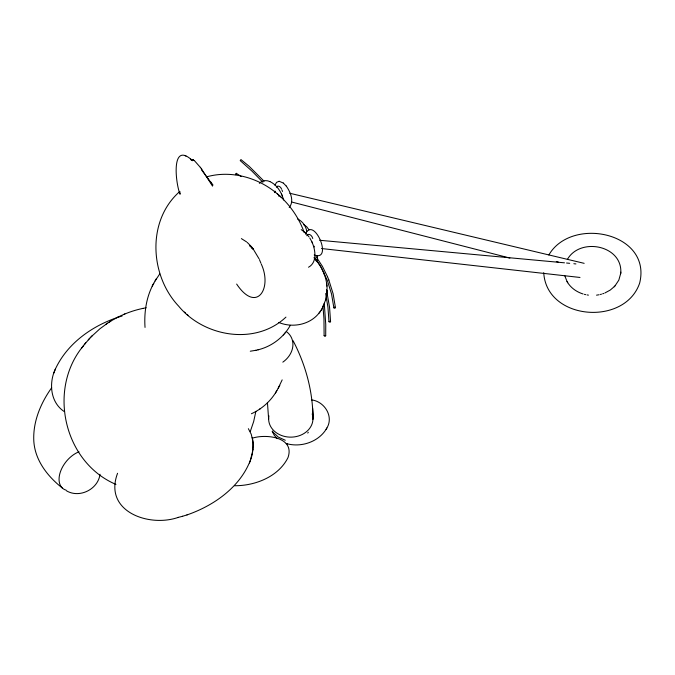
<?xml version="1.0" encoding="UTF-8"?>
<svg xmlns="http://www.w3.org/2000/svg" width="675" height="675" viewBox="0 0 675 675"><rect width="100%" height="100%" fill="white"/><g stroke="black" fill="none" stroke-linecap="round" stroke-linejoin="round"><path stroke-width="1.01" d="M327.038 291.524C327.645 279.062 322.507 266.642 313.926 257.698M253.226 446.116L253.041 449.373M253.235 445.762L252.636 439.222M317.545 259.014L317.461 257.048M317.545 258.778L317.545 258.289M324.253 303.345L325.755 324.473L325.704 335.762L325.08 336.099L324.11 335.72L323.958 318.811L322.962 306.087M620.814 272.498C622.156 245.185 580.019 237.009 567.371 259.462M333.855 307.775L334.581 307.1L335.441 307.623L334.766 308.298L333.88 307.901L331.552 294.055L327.392 280.623L321.106 267.283L314.795 257.605M326.084 298.536L326.987 292.376M326.936 293.288L327.088 290.613M326.438 289.676L329.552 307.235L330.573 321.713L329.94 322.203L328.978 321.756L327.966 307.361L325.679 293.515M274.852 192.645L275.02 191.076M324.11 335.72L325.704 335.762M615.052 285.82L618.823 280.133L620.738 273.308M620.713 273.67L620.848 272.135M253.007 449.702L250.273 460.831M317.402 260.93L317.343 261.394L317.486 260.221L317.427 260.693M100.027 474.272C98.094 489.257 79.658 498.538 66.521 490.835M255.867 411.387L253.665 421.563L250.282 431.511M328.978 321.688L329.78 321.233L330.573 321.722M252.416 453.431L251.564 456.907M252.484 453.085L253.108 442.631M305.429 234.157C313.892 215.207 333.652 262.043 314.187 254.99M322 308.846L325.882 299.346M325.679 300.215L326.295 297.65M262.887 182.275L251.927 171.096L240.216 160.599L240.95 159.562L249.193 166.337L264.052 181.187M251.463 457.27C241.912 486.025 214.582 505.415 186.941 514.941M122.124 316.001C94.964 324.076 68.918 341.508 56.152 367.445C48.6 381.653 49.79 401.946 64.108 411.48M117.56 473.285C103.165 511.447 148.947 527.648 178.259 517.388M274.953 185.228L276.539 182.343L279.02 181.347M55.308 369.267L53.857 373.089M249.463 462.974L250.138 461.194M236.225 173.796L236.275 173.323L241.203 176.487M153.782 283.255C146.34 296.587 143.994 312.306 145.032 327.417M278.193 388.226L282.167 379.882M326.683 428.355C334.159 416.635 324.515 401.448 311.546 399.887M287.272 443.812C301.531 447.525 318.465 441.821 326.295 429.03M326.093 429.393L326.886 427.984M155.09 280.96L159.747 273.923M251.412 413.75C262.052 408.932 271.207 400.748 276.885 390.521M152.17 286.116L156.532 278.404M275.442 393.086L279.804 385.366M290.301 325.342C283.576 337.551 271.519 346.562 257.993 349.819M319.714 312.238L321.578 309.547M321.148 310.255L322.439 308.121M548.842 254.973C571.531 215.814 652.058 232.529 639.672 283.036C624.957 326.641 546.404 320.38 543.738 272.692M83.244 346.013C47.326 389.264 63.821 462.291 115.957 484.414M306.771 235.744C308.644 232.183 312.373 235.988 312.761 238.537M51.654 387.771C40.618 403.237 32.729 422.018 33.826 441.323C35.092 460.493 47.68 476.466 62.243 487.949M276.429 187.161C278.024 184.655 280.96 187.102 281.576 189.093M307.733 433.072L308.323 432.262M84.265 344.697L89.826 338.2M81.793 347.895L85.674 342.866M235.887 174.361L235.432 174.673L236.292 173.332M278.733 322.431C292.427 328.185 309.926 324.886 319.207 312.879M318.727 313.495L320.212 311.597M191.194 160.287L192.459 159.57L194.678 160.937L200.618 167.687M283.306 334.986L283.947 334.243M285.027 332.986L285.685 332.218M604.859 292.992L610.251 290.064L614.444 286.487M614.225 286.732L615.288 285.567M91.041 336.935L99.908 328.776L107.595 323.173M88.273 339.837L92.534 335.357M259.343 183.355C261.917 180.368 266.439 179.93 269.882 181.575M179.71 191.573C146.694 220.523 149.681 275.442 178.647 306.146C204.112 337.07 255.614 345.718 285.947 317.115M289.204 207.461C294.562 201.361 290.317 191.818 286.276 186.055M109.266 322.093C120.479 314.972 133.102 310.053 146.197 307.783M106.059 324.177L110.717 321.148M259.588 409.202L260.153 408.856M117.129 317.528L118.513 316.896M123.702 314.483L124.875 313.942M308.517 267.241C317.571 262.297 315.444 249.345 311.723 241.498L311.951 242.021M602.665 293.802L603.788 293.414M182.596 516.265L187.127 514.882M600.311 294.477L601.509 294.165M177.955 517.463L182.647 516.257M207.098 176.723C231.922 169.923 259.276 177.905 278.336 194.721M250.282 351.219L255.994 350.283M255.504 350.401L258.525 349.692M252.475 438.151C265.815 433.772 295.253 436.97 287.98 457.633C278.395 476.871 254.956 485.89 234.436 485.738M142.383 308.509L143.049 308.391M599.088 294.756L596.531 295.161M279.349 181.356L283.306 183.043M278.826 181.347L279.526 181.356M319.57 240.258L564.477 262.82M566.561 263.014L569.683 263.317M573.843 263.723L575.927 263.925M579.994 277.459L321.511 248.527M587.064 294.924L588.431 295.127M584.381 294.342L585.714 294.663M584.162 263.334L289.794 193.261M556.318 261.588L558.352 262.094M291.592 202.002L509.887 258.061M286.284 443.526L287.499 443.88M285.314 440.252L278.277 437.071L273.687 432.844M192.046 160.287L192.569 160.726C170.328 139.683 175.694 184.435 180.098 194.231L179.845 191.649M583.065 293.971C576.796 292.03 571.042 288.056 567.557 282.437M303.505 224.564L306.669 226.699L308.99 229.821M185.963 156.035L184.79 155.554M192.459 159.57L192.991 159.823M269.848 181.558C275.366 184.039 279.248 189.127 281.728 194.493M297.481 218.869C302.349 221.147 305.902 225.939 306.762 231.23M241.388 238.604L246.578 241.903M301.202 229.627L305.581 232.841L309.032 236.9M193.894 160.355L193.092 159.874M283.306 183.043L286.428 186.249M190.637 159.097L191.101 159.494M279.737 195.969C290.773 205.943 299.354 218.683 304.273 232.723M184.393 312.061L185.532 313.065M186.933 314.314L188.013 315.259M277.256 193.776L280.876 196.973M277.315 438.649L274.354 435.417L272.194 431.443M247.236 242.426L251.108 246.333M251.606 247.632L252.821 249.159M250.999 246.932L252.197 248.358M249.455 245.599L250.467 246.772M201.352 169.636L212.929 185.212L212.212 184.098M251.556 246.831L253.319 249.024M201.395 168.742L212.532 186.131M200.323 167.299L201.715 169.163M252.939 248.611L259.065 258.82M236.647 284.065C256.576 313.841 272.557 288.377 261.284 264.111M272.32 430.996L273.35 432.456M316.077 256.652L322.431 266.406L327.502 276.708M210.912 182.09L211.613 183.178M207.284 177.306L207.655 177.905M208.305 178.934L208.693 179.558M248.366 428.692L251.243 434.244L253.074 442.201M564.739 275.712L567.194 281.829M567.008 281.517L567.742 282.741M309.808 238.056L311.462 240.992M315.402 259.2L316.634 261.689M293.085 340.723C305.733 364.854 313.073 391.905 312.947 419.234L312.559 408.105L312.922 417.698M259.462 259.698L260.938 263.225M312.323 242.865L312.567 243.422M282.099 195.345L283.694 200.002M281.5 193.97L282.344 195.893M328.767 279.847L333.121 293.768L335.441 307.673M327.417 276.505L328.843 280.049M323.561 272.363L323.907 273.24M324.177 273.949L324.523 274.843M281.998 190.021L282.521 191.481M252.256 437.366L252.543 438.809M274.843 191.54L274.927 192.021M267.435 402.418L268.633 419.15M317.275 255.597L317.512 257.563M326.658 283.466L326.759 284.403M326.852 285.221L326.962 286.158M317.385 256.323L317.436 256.837M314.196 246.181L314.204 246.999M278.64 196.104A3.991 2.835 -76.1 0 1 278.733 194.982M66.116 490.177A23.051 14.344 -51 0 1 60.328 472.044A23.051 14.344 -51 0 1 78.992 451.794M286.951 332.049A22.165 18.352 -29.5 0 1 282.833 362.154M312.188 413.902A22.165 18.368 -0.6 0 1 291.912 437.122A22.165 18.368 -0.6 0 1 268.928 415.859"/></g></svg>
